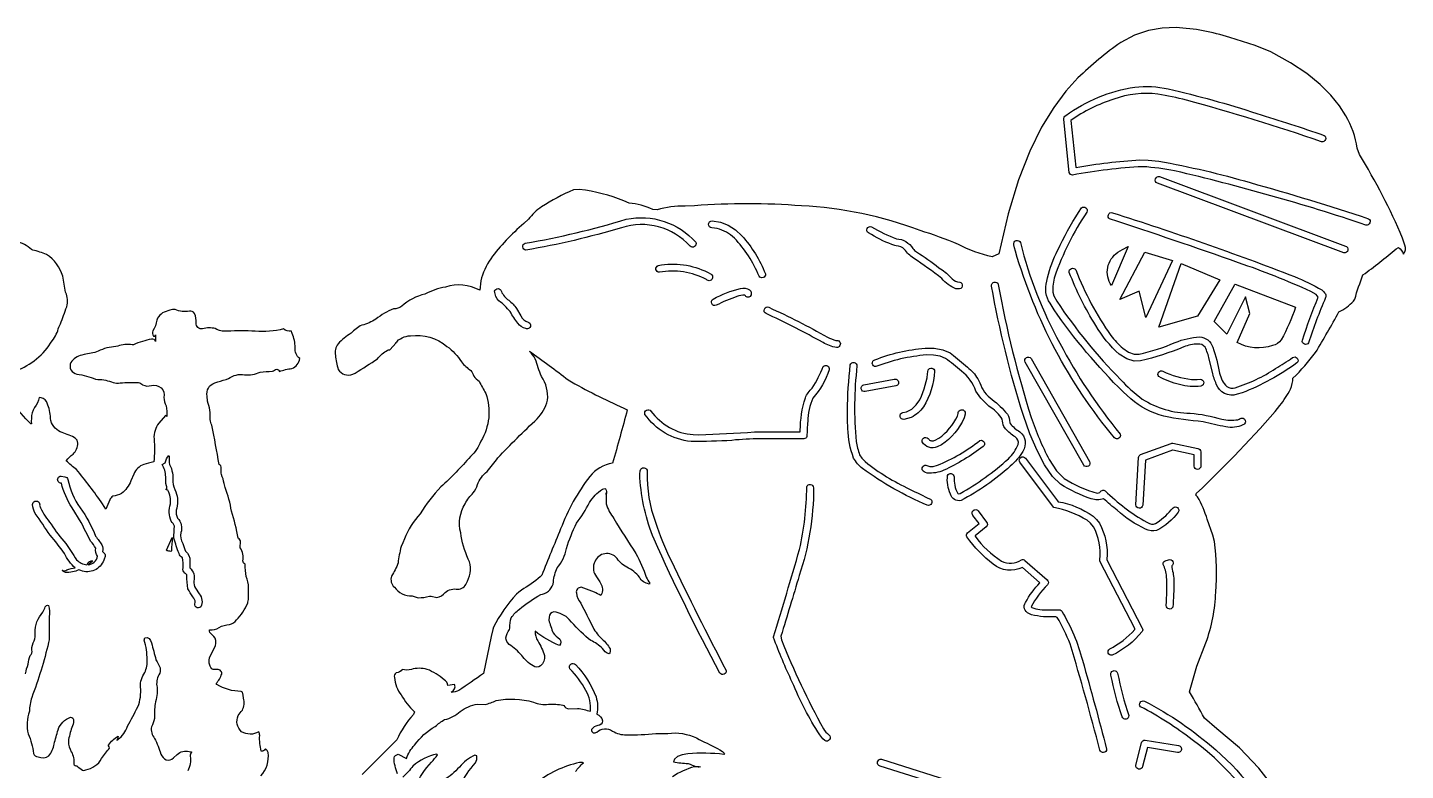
# Model space of a CAD drawing. Extents: x 1.1 to 38.4, y 1.6 to 45.1.
# Drawn here: x 14.9 to 27.36, y 14.4 to 21.12 of the extents above; entities that cross this region are included whole.
import ezdxf

# ---------------------------------------------------------------- set-up
doc = ezdxf.new("R2010")
doc.units = 0
doc.linetypes.add('0', pattern=[0])
doc.layers.add('1', color=7, linetype='0')

msp = doc.modelspace()

# ---------------------------------------------------------------- linework, layer by layer
at = {"layer": '1'}
for points in [[(26.185287, 14.234341), (26.03688, 14.424297), (25.861061, 14.60638), (25.655617, 14.778164), (25.544785, 14.874935, 0.008478), (25.410469, 15.112942), (25.47699, 15.34634), (25.558212, 15.557568, 0.078834), (25.64727, 16.013592, 0.052435), (25.635605, 16.473186), (25.621391, 16.529324), (25.570343, 16.673153, 0.054722), (25.482018, 16.874676), (25.46817, 16.890743), (25.473068, 16.907787, 0.02823), (26.227392, 17.700106, 0.05181), (26.322857, 17.849924, 0.077723), (26.34549, 17.948864, 0.04297), (26.549454, 18.17979, 0.011246), (26.76075, 18.547497, 0.093451), (26.891953, 18.645336), (26.903885, 18.663387, -0.013317), (26.977699, 18.88113, 0.018766), (27.278923, 19.116558), (27.299362, 19.128399, -0.191367), (27.34375, 19.069286), (27.346245, 19.070522, 0.257285), (27.35672, 19.14996), (27.33535, 19.214504, 0.03772), (26.945877, 19.969753), (26.924423, 20.026348, 0.09954), (26.823586, 20.320629), (26.76519, 20.410686), (26.688377, 20.504864), (26.590599, 20.601925), (26.469284, 20.700603), (26.321861, 20.799664), (26.145782, 20.897869), (26.004631, 20.953579), (25.773949, 21.02589, 0.068351), (25.287498, 21.116894), (25.162918, 21.111706), (25.037926, 21.089596), (24.912918, 21.04768), (24.788284, 20.983074, 0.035929), (24.400421, 20.662762), (24.291656, 20.54269), (24.181427, 20.395718), (24.07193, 20.216534), (23.965332, 19.999889), (23.863815, 19.740459), (23.769554, 19.43298), (23.684723, 19.07217), (23.625641, 19.043377, -0.058669), (23.319778, 19.155972, 0.025669), (22.97261, 19.282574, 0.07829), (21.899902, 19.505871, 0.038098), (20.931469, 19.506433), (20.847668, 19.50243, 0.075949), (20.594017, 19.470943), (20.555031, 19.473354, 0.081754), (20.342346, 19.5312, 0.058924), (19.947647, 19.648006), (19.889297, 19.65266), (19.837128, 19.64996, 0.037357), (19.549347, 19.497723, 0.065696), (19.430603, 19.385189), (19.388161, 19.345257, 0.054383), (19.089634, 19.027672, 0.084784), (18.999908, 18.827007), (18.989983, 18.742474, 0.209823), (18.680679, 18.770779, 0.079807), (18.494591, 18.707897, 0.122397), (18.284901, 18.598907, -0.156891), (18.2118, 18.573513, 0.087457), (18.051645, 18.481287, -0.083352), (17.924171, 18.426861, 0.09252), (17.826591, 18.353802, 0.069011), (17.709066, 18.258623, 0.210515), (17.686089, 18.153622, 0.071492), (17.710823, 18.02737, 0.383903), (17.842674, 17.985104), (17.86496, 17.994638, 0.007894), (18.066811, 18.124218, -0.094373), (18.156374, 18.201309, -0.07138), (18.177551, 18.204586), (18.23455, 18.266857), (18.228996, 18.266796, -0.21196), (18.363785, 18.331314, -0.203842), (18.69438, 18.235811, -0.092763), (18.825417, 18.095272, 0.08454), (18.910744, 18.0173, -0.067017), (18.935913, 17.967556, 0.040439), (18.984856, 17.919903, 0.007962), (19.044846, 17.810589, -0.224733), (19.000893, 17.378643, -0.11843), (18.90638, 17.240215, -0.029548), (18.640083, 16.965405, 0.062743), (18.452003, 16.722836, 0.096561), (18.309008, 16.495771), (18.293879, 16.460655), (18.278618, 16.425594, 0.024072), (18.251534, 16.27853, -0.052218), (18.193306, 16.15867, 0.310632), (18.218353, 16.05888, 0.246044), (18.379692, 15.981091), (18.434364, 15.964291, 0.070827), (18.535288, 15.976426), (18.54324, 15.976698), (18.551193, 15.976528), (18.602776, 15.966534, 0.178307), (18.677223, 16.010677, -0.225903), (18.791716, 16.04019, 0.32254), (18.870407, 16.096127), (18.878487, 16.113827, 0.242327), (18.887306, 16.312374, -0.074299), (18.818588, 16.55093, -0.202598), (18.858479, 16.813654, -0.088238), (18.932289, 16.911022, 0.107957), (18.969139, 16.986082, -0.13222), (19.05706, 17.105816, 0.017503), (19.153839, 17.226986, -0.018526), (19.510321, 17.580351, 0.123145), (19.602974, 17.748333, 0.183183), (19.548409, 17.963253, -0.020147), (19.493149, 18.122311, 0.070453), (19.440292, 18.19215, -0.009003), (19.791191, 17.932064), (19.819382, 17.914242, 0.021998), (20.325119, 17.662899, -0.005826), (20.191376, 17.18037, 0.178112), (19.985771, 17.060909, 0.071704), (19.722113, 16.585356, 0.002113), (19.551474, 16.167048), (19.538338, 16.152142, -0.029027), (19.367851, 16.032604), (19.345541, 16.015129), (19.324381, 15.996279, 0.070577), (19.11412, 15.697201), (19.107521, 15.676678), (19.09333, 15.613064), (19.024628, 15.279568, -0.00695), (18.801613, 15.125957, -0.078986), (18.733582, 15.108791, 0.390549), (18.763702, 15.180843), (18.702553, 15.169323, 0.21116), (18.669189, 15.222973, 0.091089), (18.513599, 15.31621, 0.140091), (18.372414, 15.315975, -0.133254), (18.288956, 15.315197, -0.219324), (18.236168, 15.283817, 0.369318), (18.219452, 15.243389, 0.162088), (18.281281, 15.085155, 0.088201), (18.399101, 14.933865), (18.390442, 14.908504, 0.078595), (18.241531, 14.679989), (17.92717, 14.365429)], [(14.794807, 18.016064, 0.175031), (15.123581, 18.286449, 0.121244), (15.18338, 18.410183), (15.198262, 18.438604, 0.005067), (15.255048, 18.593338, 0.197724), (15.244873, 18.723995, 0.013481), (15.219437, 18.871288, 0.174224), (15.073547, 19.064724, 0.042107), (14.947533, 19.106319), (14.936142, 19.111721, 0.130472), (14.79966, 19.181789, -0.028833)], [(17.011436, 14.353664, 0.229751), (17.076027, 14.56448), (17.067482, 14.583752), (17.053963, 14.597591), (17.050194, 14.594784, -0.401186), (17.013145, 14.577084, -0.069978), (17.000708, 14.718139, 0.076619), (16.991203, 14.751537, -0.27165), (16.837242, 14.751812, -0.319188), (16.805496, 14.899014, -0.021781), (16.843468, 14.946468, 0.174213), (16.855484, 15.054989), (16.851265, 15.082348), (16.845146, 15.109341), (16.831825, 15.116787, -0.13594), (16.613815, 15.179867), (16.607254, 15.189266, 0.105236), (16.657824, 15.274104, 0.518199), (16.607018, 15.314945), (16.593655, 15.314789, -0.398728), (16.552374, 15.346519, -0.240787), (16.55751, 15.445873), (16.589699, 15.508587, 0.217363), (16.599075, 15.599285, 0.01121), (16.550117, 15.649697, -0.147986), (16.545715, 15.673168, 0.188421), (16.634216, 15.69595, -0.092236), (16.726341, 15.720348, 0.192972), (16.791176, 15.763805, 0.089821), (16.891764, 15.913954, 0.06078), (16.898911, 15.958538), (16.900452, 16.055798, 0.108992), (16.877769, 16.154461, -0.039973), (16.86882, 16.267971, -0.27971), (16.848526, 16.297726, 0.178423), (16.82486, 16.415951), (16.823837, 16.422543), (16.826096, 16.465755, 0.323385), (16.806862, 16.500988, 0.0322), (16.744652, 16.746807, 0.054924), (16.689264, 16.958887), (16.67942, 16.996778, 0.042533), (16.654684, 17.076195), (16.650665, 17.090435), (16.652893, 17.133633, 0.322233), (16.633759, 17.168941, 0.007553), (16.567162, 17.522503, -0.080094), (16.553268, 17.57423, 0.0955), (16.529259, 17.740826), (16.526878, 17.784832, -0.403859), (16.595512, 17.905834, -0.020859), (16.696854, 17.936657), (16.716927, 17.945339, -0.19128), (16.864304, 17.979443, 0.139234), (17.003593, 18.001995, -0.037979), (17.115486, 18.010433, 0.015396), (17.154572, 18.030376, -0.283547), (17.178482, 18.009365, -0.042883), (17.291283, 18.035946, 0.275425), (17.362503, 18.124599, -0.243375), (17.320435, 18.224224, 0.117046), (17.29365, 18.351591, 0.041931), (17.28698, 18.372387, -0.225135), (17.21595, 18.394146, -0.0891), (16.960281, 18.372829, 0.02853), (16.708237, 18.372128, -0.11769), (16.61371, 18.387304), (16.598618, 18.395779, 0.128242), (16.484207, 18.394835, -0.50751), (16.426247, 18.446606, 0.113407), (16.4109, 18.533983, 0.275448), (16.365166, 18.553005, -0.149121), (16.235207, 18.567394, 0.193573), (16.188972, 18.561886), (16.170593, 18.555538, 0.25881), (16.068871, 18.473446, -0.13047), (16.033358, 18.375628, 0.218381), (16.038956, 18.328777, 0.511392), (16.058128, 18.338573), (16.058136, 18.278179, 0.434314), (16.023247, 18.300991, 0.045414), (15.857857, 18.250805), (15.847343, 18.249828, 0.143153), (15.717278, 18.237072), (15.700409, 18.233273, 0.10928), (15.539902, 18.191128, -0.056711), (15.412002, 18.163206), (15.39048, 18.157162, 0.178715), (15.293117, 18.089851, 0.519704), (15.347488, 17.985668, -0.052062), (15.51638, 17.940426), (15.536522, 17.936306, -0.106032), (15.675825, 17.907982, 0.118703), (15.737946, 17.905407, -0.023208), (15.905423, 17.909004, -0.165742), (15.941719, 17.887615, 0.182911), (16.021149, 17.881496, -0.573216), (16.1341, 17.774553, 0.141957), (16.154388, 17.69772, -0.070746), (16.159218, 17.602871), (16.147827, 17.610119), (16.088112, 17.541027, 0.18021), (16.044724, 17.399944, -0.06108), (16.04203, 17.192074), (15.996048, 17.181103), (15.951912, 17.168652, 0.217056), (15.861717, 17.080517), (15.835175, 17.019558, -0.117206), (15.750908, 16.905239, -0.044513), (15.673431, 16.880276, 0.204811), (15.644806, 16.848034), (15.60817, 16.764248), (15.57962, 16.811245, 0.020312), (15.343742, 17.123501, -0.040829), (15.251465, 17.201855, -0.115283), (15.313606, 17.262051, 0.196669), (15.356644, 17.361279), (15.349579, 17.386623), (15.332855, 17.405926), (15.308685, 17.420925, -0.017917), (15.181684, 17.47127, -0.271342), (15.108136, 17.604591, 0.070431), (15.07284, 17.737976, 0.246501), (15.0056, 17.773663, -0.147319), (14.963783, 17.682659, 0.162546), (14.936035, 17.584423), (14.935204, 17.560223), (14.935616, 17.536022), (14.929794, 17.535534, -0.035626), (14.764038, 17.728863)], [(14.883179, 15.276852, -0.046026), (14.906525, 15.363873, -0.045322), (14.923386, 15.441311, 0.343303), (14.93967, 15.491123, -0.131822), (14.961266, 15.57452, 0.116357), (14.969193, 15.645016, -0.196576), (15.040337, 15.832623, 0.076503), (15.059375, 15.880915, -0.328943), (15.090958, 15.894604, -0.100322), (15.095995, 15.792274, -0.00224), (15.09534, 15.584518), (15.091592, 15.558887, -0.029917), (14.938915, 15.061078, 0.056666), (14.917183, 14.937481, 0.142339), (14.905624, 14.732189, -0.092312), (14.953577, 14.556249, 0.291311), (14.997307, 14.524426, 0.238698), (15.094116, 14.534893, 0.11657), (15.141247, 14.641442, 0.002836), (15.176471, 14.770387, -0.215114), (15.290221, 14.884109, -0.485655), (15.315344, 14.852331, -0.157169), (15.302127, 14.791895, 0.053419), (15.270195, 14.665098, 0.145144), (15.296761, 14.572414, -0.151181), (15.320007, 14.46011, 0.390519), (15.346909, 14.443188, -0.015471), (15.398003, 14.403728), (15.408875, 14.401775), (15.428139, 14.408886, 0.226201), (15.570648, 14.50964, -0.041134), (15.642616, 14.604137, 0.215925), (15.633507, 14.62463), (15.634216, 14.630566, -0.128501), (15.719048, 14.71162, -0.113292), (15.709747, 14.677715), (15.717621, 14.680782, 0.145881), (15.806084, 14.80238, 0.005603), (15.898392, 14.978008, 0.124756), (15.922203, 15.156429, -0.161089), (15.960526, 15.287533, 0.138672), (15.982537, 15.403544, 0.078338), (15.956314, 15.5798), (15.960915, 15.600567), (15.98246, 15.603771), (15.999619, 15.595303), (16.012993, 15.578152), (16.023178, 15.555401, 0.01634), (16.062599, 15.403881, -0.009998), (16.099562, 15.329319, -0.197398), (16.088692, 15.267559, 0.173291), (16.071739, 15.154324, -0.097124), (16.054016, 15.006191, 0.029546), (16.048958, 14.870754, -0.026145), (16.02224, 14.798244, 0.222402), (16.050125, 14.691837, -0.048308), (16.106302, 14.551294, 0.17179), (16.155884, 14.498325, 0.29121), (16.21949, 14.516506), (16.25489, 14.547268, -0.268651), (16.362465, 14.572796), (16.37384, 14.572277), (16.385231, 14.572231), (16.384308, 14.567425, 0.220507), (16.372978, 14.530697, -0.173342), (16.349319, 14.39912, 0.269291)], [(18.246628, 14.373455, -0.097192), (18.215532, 14.515702, -0.329311), (18.252342, 14.548458), (18.327522, 14.51086, -0.1107), (18.401741, 14.632458, -0.105474), (18.588211, 14.800915, -0.048892), (18.672493, 14.863155, 0.148981), (18.812683, 14.936443, -0.111166), (18.970932, 15.001904), (19.039085, 14.998226, 0.057176), (19.137703, 15.035168, -0.108247), (19.476166, 15.021252, 0.14437), (19.611517, 15.002126, -0.042264), (19.743362, 14.992992), (19.751228, 14.988369, 0.275795), (19.796829, 14.960537), (19.873825, 14.963238, -0.042052), (19.99247, 14.937618, 0.160322), (19.948868, 15.126174, 0.069156), (19.806564, 15.322399, -0.926646), (19.857018, 15.359112, -0.105253), (20.042107, 15.066574, -0.127002), (20.050201, 14.912045, -0.267056), (20.101528, 14.850625, -0.406958), (20.058004, 14.809971, 0.178603), (20.0009, 14.771343, 0.670953), (20.048927, 14.748943, -0.369761), (20.190315, 14.758633, 0.140358), (20.316765, 14.724667, 0.028322), (20.583923, 14.735699), (20.690582, 14.737804, -0.14211), (20.950249, 14.696072), (20.974724, 14.681667, -0.01189), (21.163208, 14.589901), (21.18557, 14.573986), (21.203995, 14.556881), (21.199249, 14.547405, 0.045519), (20.872849, 14.553356), (20.82135, 14.54353), (20.779549, 14.52763), (20.750755, 14.504559), (20.74234, 14.479839, 0.024734), (20.875206, 14.465618, 0.003398), (20.946243, 14.437634, -0.093354), (20.985634, 14.434978, -0.113268), (20.945091, 14.436611), (20.93261, 14.436016, 0.075914), (20.733229, 14.34549, -0.146692)], [(18.414742, 14.258526, -0.11606), (18.555527, 14.477253, 0.011916), (18.609001, 14.543499), (18.603729, 14.551296, 0.129812), (18.386841, 14.442455, -0.037729), (18.295328, 14.341079, -0.146023)], [(18.813026, 14.268627, -0.064036), (18.950808, 14.470856, 0.196955), (18.964096, 14.536022), (18.947464, 14.540325, 0.115552), (18.806709, 14.432644, -0.069231), (18.665535, 14.31567, 0.002309)], [(19.855728, 14.39319, -0.024451), (19.927452, 14.470974), (19.920036, 14.475658), (19.893188, 14.473186, 0.122848), (19.493378, 14.281582, -0.032793)]]:
    msp.add_lwpolyline(points, format="xyb", dxfattribs=at)
for points in [[(24.272011, 20.28471, -0.336629), (24.290352, 20.321087, -0.119044), (24.91415, 20.578482, -0.08774), (25.216125, 20.562115, -0.02368), (26.0187, 20.340786, -0.008063), (26.627403, 20.142256, -0.836013), (26.604782, 20.085018, 0.015651), (25.380939, 20.460613, 0.019079), (25.123383, 20.515636, 0.116369), (24.725435, 20.46998, 0.07727), (24.335739, 20.276196), (24.380165, 19.85429), (24.383301, 19.852551, -0.029444), (24.960098, 19.921459), (25.03598, 19.919659), (25.131485, 19.908901, -0.028536), (25.958305, 19.715908, -0.011308), (27.029282, 19.389294, -0.838964), (27.005501, 19.332516, 0.022832), (25.275105, 19.822298, 0.031103), (24.986336, 19.859478, 0.033965), (24.352356, 19.783354, -0.341524), (24.322525, 19.807323)], [(26.819275, 19.14262, -0.987084), (26.804771, 19.081615), (25.118935, 19.710384, -0.944462), (25.139084, 19.769436)], [(24.239311, 19.1506, -0.031522), (24.432442, 19.486645, -0.835755), (24.480927, 19.448803, 0.061566), (24.190443, 18.868923, 0.078348), (24.173553, 18.725155), (24.184006, 18.69099), (24.209671, 18.643475, 0.047992), (24.785723, 17.936094, 0.042615), (24.982475, 17.758678, 0.134639), (25.414631, 17.630375, -0.060272), (25.702154, 17.576624, 0.096356), (25.846054, 17.573071), (25.85961, 17.578764, -1.261405), (25.892929, 17.525555, -0.166751), (25.737602, 17.50848, -0.015807), (25.532715, 17.554852, -0.034225), (25.177374, 17.603615, -0.110446), (24.878532, 17.761074), (24.809135, 17.823666, -0.047271), (24.184921, 18.567043), (24.148163, 18.62582, -0.225689), (24.119154, 18.823511, -0.065863), (24.203148, 19.073986)], [(26.638184, 18.710049, -0.207549), (26.640755, 18.6759, 0.026983), (26.487158, 18.267956, -0.855786), (26.430023, 18.291439, -0.020646), (26.57444, 18.681622), (26.556297, 18.703548), (26.507568, 18.730923, 0.024872), (25.853798, 18.990885, 0.006993), (24.686707, 19.387264, -0.838493), (24.711672, 19.443508, -0.015101), (26.359404, 18.866665, -0.03188), (26.606087, 18.745213, -0.085829)], [(20.893562, 19.140194, 0.296745), (20.272675, 19.308086, -0.03129), (19.408066, 19.10603, -0.842602), (19.402054, 19.167339, 0.02923), (20.315065, 19.383854, -0.271229), (20.943569, 19.176373, -0.853199)], [(21.089981, 19.306698, -0.979035), (21.091301, 19.369167), (21.167648, 19.358868), (21.238182, 19.330578), (21.302696, 19.288082), (21.360909, 19.235271, -0.092298), (21.573799, 18.891079, -0.820142), (21.516228, 18.870037, 0.093541), (21.294003, 19.21394, 0.120404), (21.138603, 19.301617)], [(22.506401, 19.260311, -0.96323), (22.534317, 19.316189, 0.043065), (22.759369, 19.206982, -0.260377), (22.907578, 19.118832, 0.076919), (22.940804, 19.089138, -0.029706), (23.142563, 18.946362, -0.086693), (23.247871, 18.859585), (23.263199, 18.845974, 0.220242), (23.331009, 18.816479, -0.96873), (23.318184, 18.754406), (23.297333, 18.756527, -0.142543), (23.170347, 18.849117, 0.014557), (22.913664, 19.03322, -0.112968), (22.833414, 19.112572, 0.198748), (22.757904, 19.143902), (22.743759, 19.146404, -0.056843), (22.533546, 19.246212)], [(23.820976, 19.153835, -0.961535), (23.880486, 19.17297, 0.063113), (24.236212, 18.26384, 0.050468), (24.783588, 17.44215, -0.827607), (24.731201, 17.410107, -0.103775), (23.83514, 19.095898), (23.827858, 19.124817)], [(24.854706, 19.137203), (24.704163, 18.785946, -0.418737), (24.761795, 19.086086), (24.803398, 19.112591)], [(21.051208, 18.90501), (21.082779, 18.887739, -1.141583), (21.040627, 18.839855, 0.169308), (20.616074, 18.905224, -0.869829), (20.604675, 18.966106, -0.165595)], [(26.34185, 18.133938, -0.945945), (26.380959, 18.085293, -0.062823), (25.884735, 17.815166), (25.840332, 17.80212, -0.402891), (25.651932, 17.895031, -0.047418), (25.616028, 18.001537), (25.588234, 18.119869, 0.061754), (25.549789, 18.227901, 0.291332), (25.484488, 18.256008, 0.103156), (25.356934, 18.230297, -0.038275), (24.966782, 18.104015), (24.910355, 18.101421), (24.842148, 18.122082), (24.774757, 18.164928, -0.084519), (24.561558, 18.425674, -0.050143), (24.322332, 18.904078, -0.873889), (24.380409, 18.926266, 0.059737), (24.698029, 18.33497, 0.042229), (24.806305, 18.218182), (24.857925, 18.182842), (24.908386, 18.164547), (24.95295, 18.165005, 0.050864), (25.280071, 18.270821, -0.082934), (25.501087, 18.320869, -0.319373), (25.619217, 18.228207, -0.041867), (25.68148, 17.992239, 0.135451), (25.746191, 17.872116, 0.249473), (25.823334, 17.862316, 0.070424), (26.188164, 18.035599, 0.01372)], [(23.619553, 18.781002, -0.9308), (23.680252, 18.795238, 0.032386), (23.977833, 17.592907, 0.037435), (24.139572, 17.213436), (24.206841, 17.111248), (24.276466, 17.042416, 0.082809), (24.575726, 16.909969), (24.587503, 16.910646), (24.598991, 16.913326, -0.512318), (24.646996, 16.929714, 0.063095), (25.022141, 16.64645), (25.046501, 16.635998, 0.332604), (25.116447, 16.644909, 0.083199), (25.260704, 16.777309, -0.844365), (25.308327, 16.738171, -0.113589), (25.112305, 16.572063, -0.196771), (25.01281, 16.583553, -0.073205), (24.755358, 16.753895, -0.013835), (24.632164, 16.858959, -0.187742), (24.521553, 16.858318, -0.064609), (24.24424, 16.988827), (24.169853, 17.060024), (24.098564, 17.163815), (24.030762, 17.294216), (23.96682, 17.445278), (23.907082, 17.611065, -0.032848)], [(19.428185, 18.455044, -1.054533), (19.406197, 18.396023, -0.179849), (19.335333, 18.444973, -0.057504), (19.265999, 18.549282, 0.064297), (19.164141, 18.647343, -0.186133), (19.125206, 18.733288, -0.800459), (19.18618, 18.732876, 0.151712), (19.253242, 18.651836, -0.087591), (19.322945, 18.576641), (19.362289, 18.510494, 0.204242)], [(21.129456, 18.607006, -0.983542), (21.102409, 18.663357, -0.07007), (21.348267, 18.757977, -0.196812), (21.430317, 18.747803, -0.413385), (21.437298, 18.686495, -0.491229), (21.389053, 18.697643, 0.110284), (21.317139, 18.686413, 0.038376)], [(25.953865, 18.533733), (25.916275, 18.684093), (25.747108, 18.345745), (25.745872, 18.346447), (25.63295, 18.459301), (25.63327, 18.461178), (25.820442, 18.79388), (25.822777, 18.79678), (26.367859, 18.590008, -0.045747), (26.239565, 18.293726, -0.177637), (26.159878, 18.242964, -0.218267), (25.841484, 18.271236)], [(21.580772, 18.531429, -0.999615), (21.605392, 18.588879, -0.019723), (22.134892, 18.319935, 0.038426), (22.211365, 18.289015, -1.190487), (22.216599, 18.225475, -0.097291), (22.095909, 18.270397), (22.056641, 18.290188, 0.021097)], [(23.494133, 17.943111), (23.503761, 17.925106), (23.512772, 17.90678, 0.160767), (23.625404, 17.754513, -0.063698), (23.76206, 17.622089, -0.143463), (23.783173, 17.547146), (23.786606, 17.538906, 0.091524), (23.875717, 17.463724, -0.375404), (23.902523, 17.286831, -0.079441), (23.788589, 17.15173, -0.064213), (23.343014, 16.843138, -0.415996), (23.247416, 16.899796, -0.137408), (23.221247, 17.06918, -0.756296), (23.280159, 17.056988, 0.135452), (23.31352, 16.906946, 0.374158), (23.335373, 16.907116, 0.06125), (23.771193, 17.220287, 0.109123), (23.860172, 17.349812, 0.319256), (23.832672, 17.416698, -0.067279), (23.745396, 17.490612), (23.730507, 17.510647, -0.038186), (23.714828, 17.577679, 0.129142), (23.614742, 17.679287, -0.086342), (23.477661, 17.831081, 0.15091), (23.346516, 18.012203, 0.020733), (23.203651, 18.127132), (23.154182, 18.146435), (23.095757, 18.1562), (23.030754, 18.157772, 0.073209), (22.571331, 18.052235, -0.864298), (22.562943, 18.113644, -0.071229), (23.017677, 18.219692), (23.101044, 18.218121), (23.177597, 18.204449), (23.243546, 18.176098), (23.274467, 18.15295), (23.400536, 18.04739, -0.093207)], [(22.31665, 17.654613, -0.026062), (22.341591, 18.069317, -0.830982), (22.402107, 18.058681, 0.051743), (22.394785, 17.375807, 0.053709), (22.426399, 17.255962), (22.445045, 17.225323), (22.476021, 17.193523, 0.060131), (22.878675, 16.945898, 0.007051), (23.067841, 16.853329, -0.840283), (23.038147, 16.799404, -0.055539), (22.452063, 17.131159, -0.088062), (22.372025, 17.225918, -0.08598), (22.320763, 17.49197), (22.317383, 17.572765)], [(24.505547, 17.195644, -0.958478), (24.452583, 17.162548), (23.924309, 18.093105, -0.939064), (23.976517, 18.127239)], [(20.971313, 17.437389, 0.009351), (21.475098, 17.462154), (21.887016, 17.462368), (21.888855, 17.475964, -0.073692), (21.935442, 17.769037, -0.110861), (21.996635, 17.857769, 0.060185), (22.096657, 18.054211, -0.798043), (22.149925, 18.024364, -0.109013), (22.004265, 17.768871, 0.100176), (21.956972, 17.557329, 0.016866), (21.949142, 17.422024, -0.316646), (21.920792, 17.399899), (21.527664, 17.399868, 0.027326), (21.271629, 17.386257, -0.021319), (20.902313, 17.376156, -0.22264), (20.484932, 17.620998, -0.852862), (20.538704, 17.651287, 0.219723), (20.921768, 17.437679)], [(23.10453, 18.010403, -0.121753), (23.004139, 17.68895, -0.120392), (22.893303, 17.593639), (22.825912, 17.57568, -0.965679), (22.816864, 17.637493), (22.850723, 17.644497), (22.898834, 17.668926), (22.938263, 17.70628), (22.969872, 17.752682, 0.091221), (23.045254, 18.022266, -0.75794)], [(25.505402, 17.939007, -0.945251), (25.512169, 17.87698, -0.111074), (25.31916, 17.891293, -0.071339), (25.132599, 17.96188, -0.816379), (25.168938, 18.011425, 0.08279), (25.426727, 17.936077), (25.479996, 17.935955)], [(22.476578, 17.826855, -0.996105), (22.465622, 17.888393), (22.738968, 17.938061, -1.009685), (22.754715, 17.877483)], [(23.07753, 17.382244, 0.107339), (23.108238, 17.386852), (23.143776, 17.40472, 0.122841), (23.310966, 17.605984), (23.31785, 17.628277, -1.212493), (23.379929, 17.622402), (23.370537, 17.588177, -0.142118), (23.166992, 17.345959), (23.128273, 17.327663, -0.379664), (22.99321, 17.372082, -0.93012), (23.054237, 17.392925, 0.155274)], [(23.00943, 17.101604, -1.095179), (23.041924, 17.155056), (23.062195, 17.148479), (23.091873, 17.150799), (23.129631, 17.161083, 0.068872), (23.513327, 17.384842, -0.876961), (23.543716, 17.330853, -0.057334), (23.186766, 17.115782, -0.126525), (23.03661, 17.090511), (23.022621, 17.095081)], [(25.51313, 17.282482), (25.513182, 17.155148, -0.97575), (25.450722, 17.153652), (25.450569, 17.255535), (25.260109, 17.297863), (25.255844, 17.29739), (25.010292, 17.208111), (24.986145, 16.800625, -0.921004), (24.923866, 16.802013), (24.948891, 17.231182, -0.27575), (24.966019, 17.258282), (25.242775, 17.359158, -0.126457), (25.258583, 17.361919), (25.483879, 17.31216, -0.37106)], [(16.117233, 17.169033), (16.146149, 17.183788, -0.146457), (16.180092, 17.250042), (16.180969, 17.240292), (16.181015, 17.187237), (16.186096, 17.168667, -0.142602), (16.213844, 17.011654, 0.092485), (16.242958, 16.921734, -0.148055), (16.2463, 16.753693, 0.141149), (16.25631, 16.683178, -0.302426), (16.286802, 16.552135, 0.162225), (16.305346, 16.453444, -0.009049), (16.330811, 16.383419, -0.246458), (16.369286, 16.295162), (16.370049, 16.23254, -0.27996), (16.40461, 16.114794, 0.155591), (16.419731, 16.048885), (16.454262, 15.99963, -0.282043), (16.468567, 15.882453, -0.883047), (16.417274, 15.921185, 0.221994), (16.395926, 15.971218, -0.020862), (16.351791, 16.045086, -0.064194), (16.342821, 16.163881, 0.271605), (16.323593, 16.186901, -0.27895), (16.30764, 16.232891, 0.074916), (16.301003, 16.325359, -0.183049), (16.270927, 16.364223, -0.019214), (16.224442, 16.501003, -0.029857), (16.230072, 16.609035, 0.111997), (16.199722, 16.655392, -0.180712), (16.192961, 16.811152, 0.17184), (16.168732, 16.937237), (16.155754, 16.940258), (16.155479, 16.942287, 0.327184), (16.156212, 16.975307, -0.067546), (16.150993, 17.057873, 0.125759)], [(24.664688, 16.301006), (24.98278, 15.689281, -0.27781), (24.98082, 15.657177, -0.106935), (24.710007, 15.443461, -0.833602), (24.687843, 15.500805, 0.089511), (24.914803, 15.676128), (24.914627, 15.684902), (24.601196, 16.28764, -0.152558), (24.597878, 16.30592, 0.156224), (24.541016, 16.605923), (24.515373, 16.636684), (24.483063, 16.663906, 0.09086), (24.183762, 16.77879), (24.179955, 16.782131), (23.875452, 17.187756, -0.969248), (23.926003, 17.224453), (24.215797, 16.838085), (24.222733, 16.83189, -0.110818), (24.537025, 16.700573), (24.568916, 16.670773), (24.5951, 16.637341, -0.151642), (24.661507, 16.310665)], [(20.441887, 17.111156, -1.074919), (20.50351, 17.099621, 0.092726), (20.579922, 16.64625, 0.03683), (20.719002, 16.304775, 0.009623), (21.219244, 15.305767, -0.786469), (21.162521, 15.283214, -0.017822), (20.566841, 16.493601, -0.081982), (20.439051, 17.047029), (20.439671, 17.079128)], [(14.946609, 16.807537, -1.073983), (15.010529, 16.79916), (15.016609, 16.777126, 0.056799), (15.114418, 16.628353, 0.049179), (15.24704, 16.454952, -0.00055), (15.345051, 16.3071, 0.203633), (15.438354, 16.261715), (15.442557, 16.265881, -0.38497), (15.492744, 16.298183, -0.048693), (15.44825, 16.262417, 0.356015), (15.533447, 16.338238, -0.193948), (15.518044, 16.411327, 0.058979), (15.471024, 16.473629, -0.007551), (15.386314, 16.644238), (15.303261, 16.776974, -0.085471), (15.207626, 16.999876, -1.075379), (15.206085, 17.063702), (15.239204, 17.057278, -0.308742), (15.265434, 17.033443, 0.109631), (15.377266, 16.775997, -0.059769), (15.515961, 16.519558, -0.021125), (15.573753, 16.440563, -0.150787), (15.57991, 16.380657), (15.581856, 16.377834, -0.467741), (15.597099, 16.320187), (15.589508, 16.303646, -0.423464), (15.383244, 16.209648), (15.365173, 16.216366, -0.1282), (15.244453, 16.193203), (15.226341, 16.200603), (15.215103, 16.210842), (15.217018, 16.212933, 0.39653), (15.257675, 16.216198, -0.101557), (15.332649, 16.23254, -0.093206), (15.234413, 16.36256, 0.03122), (15.105164, 16.528942, 0.004902), (14.970874, 16.724995, -0.094907)], [(19.226204, 15.601665, -0.109795), (19.260452, 15.677441), (19.262451, 15.687466, -0.098227), (19.275925, 15.782757, -0.097292), (19.349073, 15.859018, -0.057638), (19.543282, 15.991497), (19.558083, 15.996792, 0.323915), (19.656914, 16.107647, -0.08037), (19.689857, 16.233059, 0.133883), (19.774277, 16.410168, -0.030433), (19.865013, 16.637051, 0.050426), (19.983599, 16.824629, -0.1054), (20.099289, 16.944408), (20.121468, 16.951427), (20.128593, 16.947781, -0.139164), (20.135338, 16.897015), (20.134514, 16.911678, -0.006569), (20.132973, 16.813534, 0.093395), (20.204346, 16.67889, 0.011902), (20.402452, 16.363474, -0.050075), (20.496313, 16.149502, 0.045592), (20.527733, 16.095028), (20.52198, 16.087765, -0.213385), (20.43425, 16.148724, 0.134888), (20.319893, 16.238583, -0.106342), (20.222084, 16.331448, 0.560275), (20.025026, 16.274723, 0.25432), (20.045189, 16.153759), (20.075256, 16.107616, -0.22672), (20.095634, 16.001095), (20.085831, 15.983929, 0.015355), (20.026962, 16.015499), (19.908585, 16.058086, 0.472608), (19.864197, 16.007076, 0.130565), (19.90394, 15.914396, -0.007133), (20.01527, 15.694144, 0.083633), (20.097733, 15.590279, -0.075673), (20.168898, 15.501239, -0.238918), (20.162003, 15.456783, -0.192277), (20.099678, 15.505016, 0.083643), (19.994453, 15.577724), (19.973099, 15.592205, -0.038875), (19.800629, 15.766369, 0.181871), (19.661516, 15.835293, 0.35086), (19.617233, 15.788738), (19.614967, 15.761868, 0.014098), (19.653572, 15.64526, 0.046533), (19.713753, 15.590555, -0.384178), (19.710777, 15.53265, -0.073332), (19.491417, 15.660473, 0.144845), (19.514732, 15.572872, -0.066238), (19.576239, 15.441748, -0.254664), (19.540054, 15.347134, -0.333019), (19.472464, 15.348293, -0.114902), (19.37051, 15.442589, 0.056853), (19.257025, 15.541747, -0.162846)], [(22.148262, 14.723629, -0.95644), (22.112061, 14.672756), (22.094513, 14.68774), (22.064842, 14.723904, -0.042223), (21.816589, 15.20071, -0.017996), (21.646194, 15.604412), (21.64687, 15.609112, 0.004609), (21.882675, 16.399517, 0.054491), (21.948271, 16.965267, -0.862456), (22.009712, 16.958447, -0.080761), (21.879532, 16.163515, -0.002821), (21.714256, 15.615949), (21.719582, 15.58183, 0.03121), (22.09866, 14.779647, 0.061833)], [(23.506828, 16.633816), (23.45134, 16.707806, -1.013705), (23.498772, 16.748638), (23.574553, 16.647654, -0.383482), (23.571953, 16.605968), (23.469627, 16.523891), (23.470047, 16.519558, 0.091153), (23.709057, 16.29377, 0.273726), (23.889671, 16.306026, -0.272039), (23.920914, 16.301342), (24.121445, 16.125912, -0.428571), (24.125473, 16.08073, 0.076064), (23.977486, 15.881023), (23.983025, 15.875607, 0.105316), (24.133699, 15.854183, -0.012884), (24.240606, 15.853775, -0.138961), (24.253479, 15.842709, -0.073723), (24.441236, 15.398007, -0.006652), (24.660118, 14.594814, -0.848299), (24.598938, 14.587109, 0.00892), (24.330223, 15.545879, 0.037537), (24.21402, 15.786312), (24.199646, 15.792339, -0.082497), (23.981255, 15.810436), (23.955933, 15.821133, -0.478924), (23.926735, 15.920513, -0.071136), (24.056656, 16.098934), (24.05291, 16.10284), (23.89798, 16.2384, -0.295086), (23.634796, 16.26614, -0.075337), (23.396584, 16.513897, -0.321636), (23.402634, 16.550121)], [(16.157127, 16.393841), (16.208397, 16.509563, -0.013389), (16.201965, 16.38818), (16.197815, 16.382153, 0.035912), (16.160851, 16.38821)], [(25.26828, 16.10928, -0.016517), (25.259504, 15.879819, -0.807181), (25.199791, 15.892742, 0.021052), (25.202591, 16.155336, 0.080078), (25.17067, 16.265194, -0.33187), (25.189796, 16.297329), (25.220055, 16.306379, -0.883947), (25.248703, 16.251232), (25.248665, 16.236492, -0.071549)], [(24.698982, 15.265087, -1.008097), (24.759537, 15.281139, 0.034618), (24.86083, 14.898235, -0.856842), (24.800186, 14.886562, -0.033245)], [(25.646217, 14.589214, -0.208409), (26.518297, 12.737599, -0.05028), (26.489906, 12.277111, -0.986018), (26.430573, 12.298229, 0.275599), (25.434341, 14.680685, 0.041546), (24.967773, 14.977642, -0.822014), (25.00106, 15.029125, -0.061309)], [(25.301819, 14.565121), (25.028557, 14.610638), (24.985229, 14.437374, -0.931313), (24.924034, 14.449261), (24.974335, 14.651485, -0.387057), (25.007935, 14.677334), (25.310181, 14.627055, -1.00997)], [(23.343491, 14.276958, -0.919201), (23.328499, 14.216488), (22.612, 14.44241, -0.996588), (22.62455, 14.503796)]]:
    msp.add_lwpolyline(points, format="xyb", close=True, dxfattribs=at)
for points in [[(25.013107, 18.495922), (24.955063, 18.73576), (24.779427, 18.660503), (25.005234, 19.087017), (25.256134, 19.011745)], [(25.481934, 18.50996), (25.130684, 18.409603), (25.332985, 18.985134), (25.682655, 18.836117)]]:
    msp.add_lwpolyline(points, close=True, dxfattribs=at)

doc.saveas('drawing.dxf')
